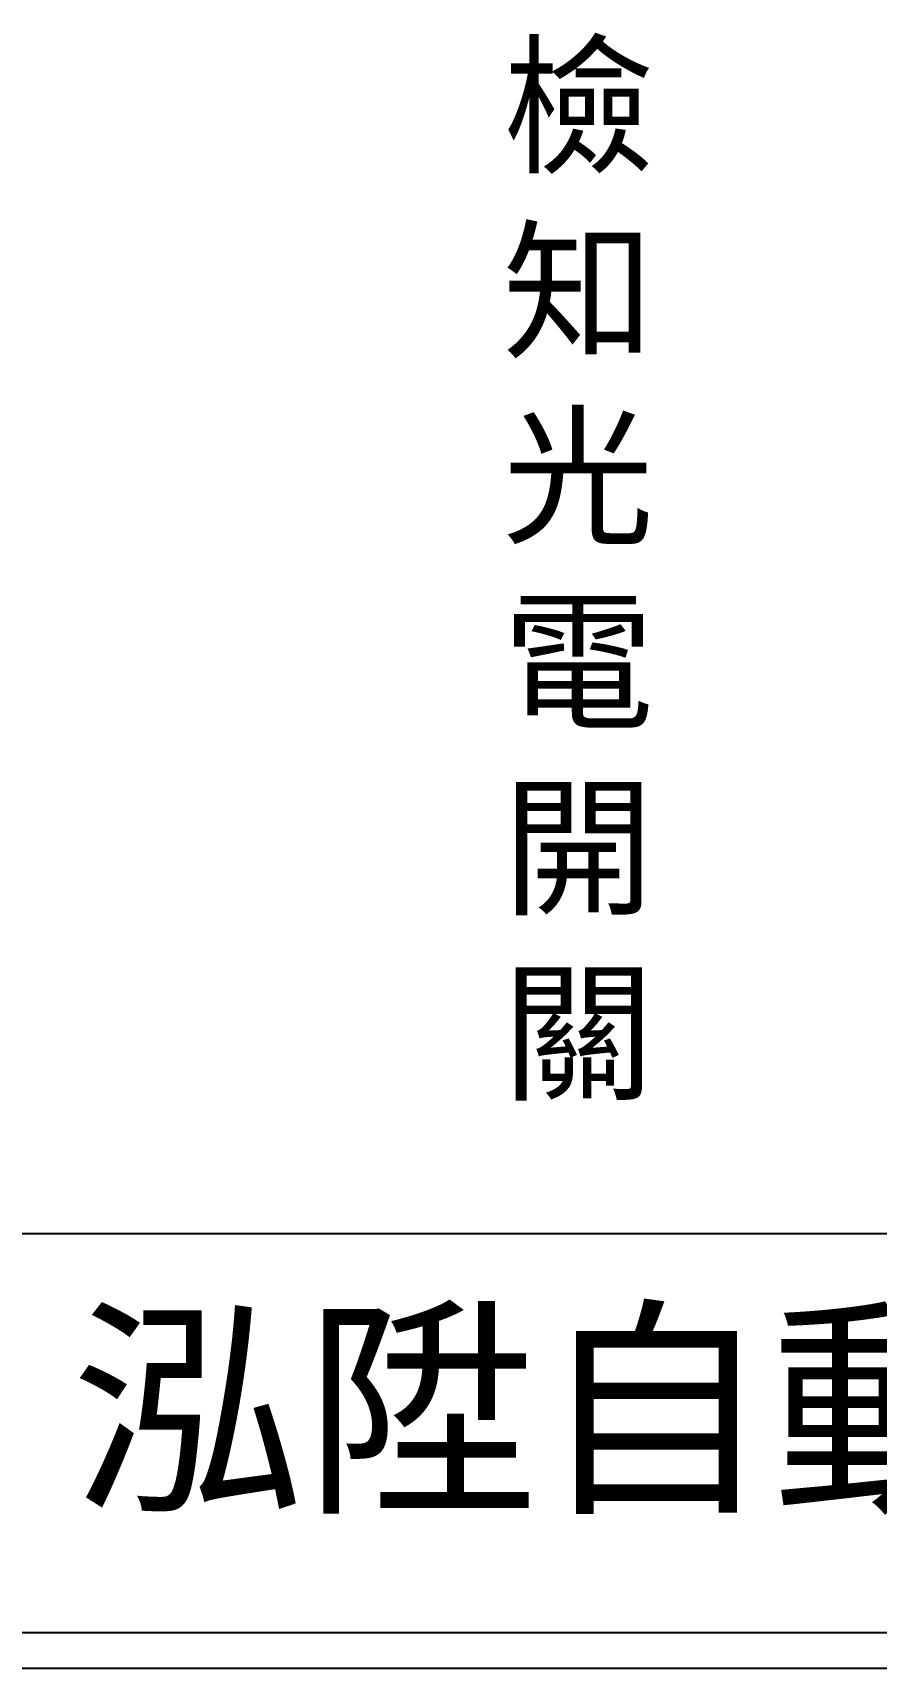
# Model space of a CAD drawing. Extents: x 627 to 914, y 3 to 207.
# Drawn here: x 664.5 to 694, y 3 to 60.4 of the extents above; entities that cross this region are included whole.
import ezdxf

# ---------------------------------------------------------------- set-up
doc = ezdxf.new("R2010")
doc.units = 0
doc.layers.add('圖框層', color=7, linetype='CONTINUOUS')
doc.layers.add('標尺寸層', color=3, linetype='CONTINUOUS')
doc.styles.add('CNS', font='romanc.shx', dxfattribs={"bigfont": 'chineset.shx'})
doc.styles.add('STSL', font='kaiu.ttf')

msp = doc.modelspace()

# ---------------------------------------------------------------- linework, layer by layer
at = {"layer": '圖框層', "color": 7}
for p, q in [((628.447, 18.25), (912.947, 18.25)), ((628.447, 4.25), (912.947, 4.25)), ((627.197, 3), (914.197, 3))]:
    msp.add_line(p, q, dxfattribs=at)

# ---------------------------------------------------------------- texts
at = {"layer": '圖框層', "color": 4, "style": 'STSL'}
msp.add_text('泓陞自動化科技有限公司', height=6, dxfattribs=at).set_placement((665.8, 9.076))
at = {"layer": '標尺寸層', "color": 7, "insert": (683.587, 41.326), "char_height": 3.9, "width": 8.6627, "attachment_point": 5, "style": 'CNS'}
msp.add_mtext('{\\fDFKai-SB|b0|i0|c136|p65;檢知光電開關}', dxfattribs=at)

doc.saveas('drawing.dxf')
